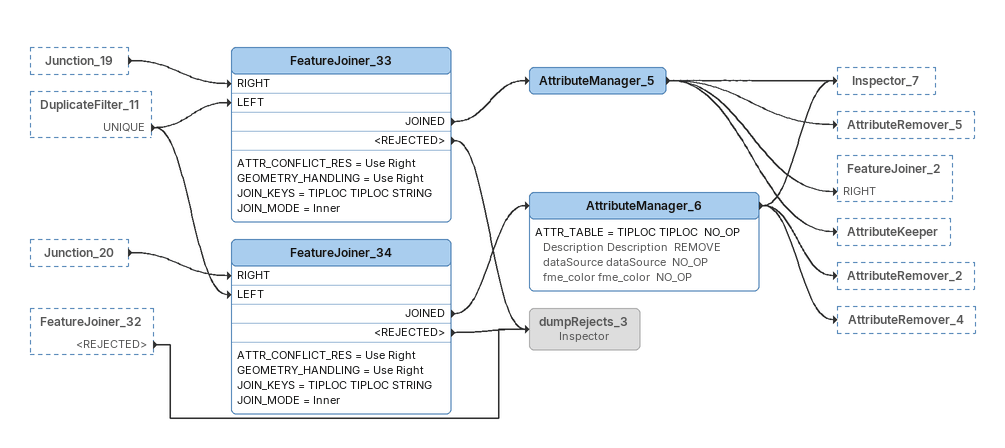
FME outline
Junction_19 [outside]
    -> FeatureJoiner_33 [RIGHT]
DuplicateFilter_11 [outside]
    UNIQUE -> FeatureJoiner_33 [LEFT]
    UNIQUE -> FeatureJoiner_34 [LEFT]
Junction_20 [outside]
    -> FeatureJoiner_34 [RIGHT]
FeatureJoiner_32 [outside]
    <REJECTED> -> dumpRejects_3
FeatureJoiner_33
    ATTR_CONFLICT_RES = Use Right
    GEOMETRY_HANDLING = Use Right
    JOIN_KEYS = TIPLOC TIPLOC STRING
    JOIN_MODE = Inner
    JOINED -> AttributeManager_5
    <REJECTED> -> dumpRejects_3
AttributeManager_5
    -> AttributeRemover_5
    -> Inspector_7
    -> FeatureJoiner_2 [RIGHT]
    -> AttributeKeeper
FeatureJoiner_34
    ATTR_CONFLICT_RES = Use Right
    GEOMETRY_HANDLING = Use Right
    JOIN_KEYS = TIPLOC TIPLOC STRING
    JOIN_MODE = Inner
    JOINED -> AttributeManager_6
    <REJECTED> -> dumpRejects_3
AttributeManager_6
    ATTR_TABLE = TIPLOC TIPLOC  NO_OP Description Description  REMOVE dataSource dataSource  NO_OP fme_color fme_color  NO_OP
    -> Inspector_7
    -> AttributeRemover_2
    -> AttributeRemover_4
dumpRejects_3: Inspector [off]
